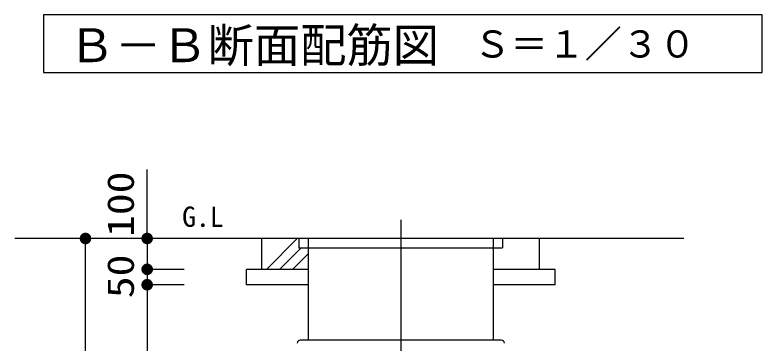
# Model space of a CAD drawing. Units: millimetres, scale not verified. Extents: x -8093 to 8093, y -5792 to 5792.
# Drawn here: x -1152 to 1269, y -1354 to -289 of the extents above; entities that cross this region are included whole.
import ezdxf
from ezdxf.enums import TextEntityAlignment as Align

# ---------------------------------------------------------------- set-up
doc = ezdxf.new("R2010")
doc.units = ezdxf.units.MM
doc.header["$LTSCALE"] = 30
doc.linetypes.add('LONG_CHAIN', pattern=[21, 18, -1, 1, -1])
for name, color, linetype, lineweight in [('0-1_00クル-フ-0躯体', 3, 'Continuous', 25), ('0-2_00クル-フ-1機器', 2, 'Continuous', 25), ('0-4_00クル-フ-6寸法', 132, 'Continuous', 25)]:
    doc.layers.add(name, color=color, linetype=linetype, lineweight=lineweight)
doc.styles.add('ＭＳ ゴシック', font='')
doc.styles.get('ＭＳ ゴシック').set_extended_font_data('MS Gothic')

msp = doc.modelspace()

# ---------------------------------------------------------------- linework, layer by layer
at = {"layer": '0-1_00クル-フ-0躯体', "linetype": 'LONG_CHAIN'}
msp.add_line((98.11, -953.52), (98.11, -2931.59), dxfattribs=at)
at = {"layer": '0-1_00クル-フ-0躯体'}
msp.add_line((423.95, -1344.54), (-227.72, -1344.54), dxfattribs=at)
msp.add_lwpolyline([(1268.9, -475.8), (1268.9, -289.49), (-1059.26, -289.49), (-1059.26, -475.8)], close=True, dxfattribs=at)
for centre, start, end in [((-227.72, -1354.54), 90, 175), ((423.95, -1354.54), 5, 90)]:
    msp.add_arc(centre, 10, start, end, dxfattribs=at)
at = {"layer": '0-2_00クル-フ-1機器'}
for p, q in [((1015.26, -1014.54), (-1151.89, -1014.54)), ((-351.89, -1114.54), (-351.89, -1014.54)), ((-336.91, -1114.54), (-236.91, -1014.54)), ((-231.89, -1014.54), (-231.89, -1044.54)), ((-201.89, -1014.54), (-201.89, -1344.54)), ((398.11, -1014.54), (398.11, -1344.54)), ((428.11, -1014.54), (428.11, -1044.54)), ((548.11, -1114.54), (548.11, -1014.54)), ((-294.49, -1114.54), (-224.49, -1044.54)), ((-252.06, -1114.54), (-201.89, -1064.36)), ((-231.89, -1044.54), (428.11, -1044.54)), ((-401.89, -1164.54), (-401.89, -1114.54)), ((-201.89, -1114.54), (-401.89, -1114.54)), ((-201.89, -1164.54), (-401.89, -1164.54)), ((598.11, -1164.54), (398.11, -1164.54))]:
    msp.add_line(p, q, dxfattribs=at)
msp.add_lwpolyline([(598.11, -1164.54), (598.11, -1114.54), (398.11, -1114.54)], dxfattribs=at)
at = {"layer": '0-4_00クル-フ-6寸法', "color": 4}
for p, q in [((-723.41, -1005.16), (-723.41, -790.88)), ((-803.41, -1014.54), (-923.41, -1014.54)), ((-923.41, -3114.54), (-923.41, -1014.54)), ((-603.41, -1014.54), (-723.41, -1014.54)), ((-723.41, -1014.54), (-723.41, -1114.54)), ((-603.41, -1114.54), (-723.41, -1114.54)), ((-603.41, -1114.54), (-723.41, -1114.54)), ((-723.41, -1114.54), (-723.41, -1164.54)), ((-603.41, -1164.54), (-723.41, -1164.54)), ((-603.41, -1164.54), (-723.41, -1164.54)), ((-723.41, -1164.54), (-723.41, -2864.54))]:
    msp.add_line(p, q, dxfattribs=at)
at = {"layer": '0-4_00クル-フ-6寸法'}
for points in [[(-923.41, -1014.54), (-942.13, -1013.36), (-941.83, -1011.02)], [(-923.41, -1014.54), (-942.13, -1015.71), (-942.13, -1013.36)], [(-923.41, -1014.54), (-941.83, -1018.05), (-942.13, -1015.71)], [(-923.41, -1014.54), (-941.83, -1011.02), (-941.24, -1008.74)], [(-923.41, -1014.54), (-941.24, -1020.33), (-941.83, -1018.05)], [(-923.41, -1014.54), (-941.24, -1008.74), (-940.38, -1006.55)], [(-923.41, -1014.54), (-940.38, -1022.52), (-941.24, -1020.33)], [(-923.41, -1014.54), (-940.38, -1006.55), (-939.24, -1004.49)], [(-923.41, -1014.54), (-939.24, -1024.58), (-940.38, -1022.52)], [(-923.41, -1014.54), (-939.24, -1004.49), (-937.86, -1002.59)], [(-923.41, -1014.54), (-937.86, -1026.49), (-939.24, -1024.58)], [(-923.41, -1014.54), (-937.86, -1002.59), (-936.25, -1000.87)], [(-923.41, -1014.54), (-936.25, -1028.21), (-937.86, -1026.49)], [(-923.41, -1014.54), (-936.25, -1000.87), (-934.43, -999.37)], [(-923.41, -1014.54), (-934.43, -1029.71), (-936.25, -1028.21)], [(-923.41, -1014.54), (-934.43, -999.37), (-932.45, -998.11)], [(-923.41, -1014.54), (-932.45, -1030.97), (-934.43, -1029.71)], [(-923.41, -1014.54), (-932.45, -998.11), (-930.31, -997.1)], [(-923.41, -1014.54), (-930.31, -1031.97), (-932.45, -1030.97)], [(-923.41, -1014.54), (-930.31, -997.1), (-928.08, -996.38)], [(-923.41, -1014.54), (-928.08, -1032.7), (-930.31, -1031.97)], [(-923.41, -1014.54), (-928.08, -996.38), (-925.76, -995.93)], [(-923.41, -1014.54), (-925.76, -1033.14), (-928.08, -1032.7)], [(-923.41, -1014.54), (-925.76, -995.93), (-923.41, -995.79)], [(-923.41, -1014.54), (-923.41, -1033.29), (-925.76, -1033.14)], [(-923.41, -1014.54), (-923.41, -995.79), (-921.06, -995.93)], [(-923.41, -1014.54), (-921.06, -995.93), (-918.75, -996.38)], [(-923.41, -1014.54), (-918.75, -996.38), (-916.51, -997.1)], [(-923.41, -1014.54), (-916.51, -997.1), (-914.38, -998.11)], [(-923.41, -1014.54), (-914.38, -998.11), (-912.39, -999.37)], [(-923.41, -1014.54), (-912.39, -999.37), (-910.58, -1000.87)], [(-923.41, -1014.54), (-910.58, -1000.87), (-908.97, -1002.59)], [(-923.41, -1014.54), (-908.97, -1002.59), (-907.58, -1004.49)], [(-923.41, -1014.54), (-907.58, -1004.49), (-906.45, -1006.55)], [(-923.41, -1014.54), (-906.45, -1006.55), (-905.58, -1008.74)], [(-923.41, -1014.54), (-905.58, -1008.74), (-904.99, -1011.02)], [(-923.41, -1014.54), (-904.99, -1011.02), (-904.7, -1013.36)], [(-923.41, -1014.54), (-904.7, -1013.36), (-904.7, -1015.71)], [(-923.41, -1014.54), (-921.06, -1033.14), (-923.41, -1033.29)], [(-923.41, -1014.54), (-918.75, -1032.7), (-921.06, -1033.14)], [(-923.41, -1014.54), (-916.51, -1031.97), (-918.75, -1032.7)], [(-923.41, -1014.54), (-914.38, -1030.97), (-916.51, -1031.97)], [(-923.41, -1014.54), (-912.39, -1029.71), (-914.38, -1030.97)], [(-923.41, -1014.54), (-910.58, -1028.21), (-912.39, -1029.71)], [(-923.41, -1014.54), (-908.97, -1026.49), (-910.58, -1028.21)], [(-923.41, -1014.54), (-907.58, -1024.58), (-908.97, -1026.49)], [(-923.41, -1014.54), (-906.45, -1022.52), (-907.58, -1024.58)], [(-923.41, -1014.54), (-905.58, -1020.33), (-906.45, -1022.52)], [(-923.41, -1014.54), (-904.99, -1018.05), (-905.58, -1020.33)], [(-923.41, -1014.54), (-904.7, -1015.71), (-904.99, -1018.05)], [(-723.41, -1014.54), (-742.13, -1013.36), (-741.83, -1011.02)], [(-723.41, -1014.54), (-742.13, -1015.71), (-742.13, -1013.36)], [(-723.41, -1014.54), (-741.83, -1018.05), (-742.13, -1015.71)], [(-723.41, -1014.54), (-741.83, -1011.02), (-741.24, -1008.74)], [(-723.41, -1014.54), (-741.24, -1020.33), (-741.83, -1018.05)], [(-723.41, -1014.54), (-741.24, -1008.74), (-740.38, -1006.55)], [(-723.41, -1014.54), (-740.38, -1022.52), (-741.24, -1020.33)], [(-723.41, -1014.54), (-740.38, -1006.55), (-739.24, -1004.49)], [(-723.41, -1014.54), (-739.24, -1024.58), (-740.38, -1022.52)], [(-723.41, -1014.54), (-739.24, -1004.49), (-737.86, -1002.59)], [(-723.41, -1014.54), (-737.86, -1026.49), (-739.24, -1024.58)], [(-723.41, -1014.54), (-737.86, -1002.59), (-736.25, -1000.87)], [(-723.41, -1014.54), (-736.25, -1028.21), (-737.86, -1026.49)], [(-723.41, -1014.54), (-736.25, -1000.87), (-734.43, -999.37)], [(-723.41, -1014.54), (-734.43, -1029.71), (-736.25, -1028.21)], [(-723.41, -1014.54), (-734.43, -999.37), (-732.45, -998.11)], [(-723.41, -1014.54), (-732.45, -1030.97), (-734.43, -1029.71)], [(-723.41, -1014.54), (-732.45, -998.11), (-730.31, -997.1)], [(-723.41, -1014.54), (-730.31, -1031.97), (-732.45, -1030.97)], [(-723.41, -1014.54), (-730.31, -997.1), (-728.08, -996.38)], [(-723.41, -1014.54), (-728.08, -1032.7), (-730.31, -1031.97)], [(-723.41, -1014.54), (-728.08, -996.38), (-725.76, -995.93)], [(-723.41, -1014.54), (-725.76, -1033.14), (-728.08, -1032.7)], [(-723.41, -1014.54), (-725.76, -995.93), (-723.41, -995.79)], [(-723.41, -1014.54), (-723.41, -1033.29), (-725.76, -1033.14)], [(-723.41, -1014.54), (-723.41, -995.79), (-721.06, -995.93)], [(-723.41, -1014.54), (-721.06, -995.93), (-718.75, -996.38)], [(-723.41, -1014.54), (-718.75, -996.38), (-716.51, -997.1)], [(-723.41, -1014.54), (-716.51, -997.1), (-714.38, -998.11)], [(-723.41, -1014.54), (-714.38, -998.11), (-712.39, -999.37)], [(-723.41, -1014.54), (-712.39, -999.37), (-710.58, -1000.87)], [(-723.41, -1014.54), (-710.58, -1000.87), (-708.97, -1002.59)], [(-723.41, -1014.54), (-708.97, -1002.59), (-707.58, -1004.49)], [(-723.41, -1014.54), (-707.58, -1004.49), (-706.45, -1006.55)], [(-723.41, -1014.54), (-706.45, -1006.55), (-705.58, -1008.74)], [(-723.41, -1014.54), (-705.58, -1008.74), (-704.99, -1011.02)], [(-723.41, -1014.54), (-704.99, -1011.02), (-704.7, -1013.36)], [(-723.41, -1014.54), (-704.7, -1013.36), (-704.7, -1015.71)], [(-723.41, -1014.54), (-721.06, -1033.14), (-723.41, -1033.29)], [(-723.41, -1014.54), (-718.75, -1032.7), (-721.06, -1033.14)], [(-723.41, -1014.54), (-716.51, -1031.97), (-718.75, -1032.7)], [(-723.41, -1014.54), (-714.38, -1030.97), (-716.51, -1031.97)], [(-723.41, -1014.54), (-712.39, -1029.71), (-714.38, -1030.97)], [(-723.41, -1014.54), (-710.58, -1028.21), (-712.39, -1029.71)], [(-723.41, -1014.54), (-708.97, -1026.49), (-710.58, -1028.21)], [(-723.41, -1014.54), (-707.58, -1024.58), (-708.97, -1026.49)], [(-723.41, -1014.54), (-706.45, -1022.52), (-707.58, -1024.58)], [(-723.41, -1014.54), (-705.58, -1020.33), (-706.45, -1022.52)], [(-723.41, -1014.54), (-704.99, -1018.05), (-705.58, -1020.33)], [(-723.41, -1014.54), (-704.7, -1015.71), (-704.99, -1018.05)], [(-723.41, -1114.54), (-742.13, -1113.36), (-741.83, -1111.02)], [(-723.41, -1114.54), (-742.13, -1113.36), (-741.83, -1111.02)], [(-723.41, -1114.54), (-742.13, -1115.71), (-742.13, -1113.36)], [(-723.41, -1114.54), (-742.13, -1115.71), (-742.13, -1113.36)], [(-723.41, -1114.54), (-741.83, -1111.02), (-741.24, -1108.74)], [(-723.41, -1114.54), (-741.83, -1111.02), (-741.24, -1108.74)], [(-723.41, -1114.54), (-741.24, -1108.74), (-740.38, -1106.55)], [(-723.41, -1114.54), (-741.24, -1108.74), (-740.38, -1106.55)], [(-723.41, -1114.54), (-740.38, -1106.55), (-739.24, -1104.49)], [(-723.41, -1114.54), (-740.38, -1106.55), (-739.24, -1104.49)], [(-723.41, -1114.54), (-739.24, -1104.49), (-737.86, -1102.59)], [(-723.41, -1114.54), (-739.24, -1104.49), (-737.86, -1102.59)], [(-723.41, -1114.54), (-737.86, -1102.59), (-736.25, -1100.87)], [(-723.41, -1114.54), (-737.86, -1102.59), (-736.25, -1100.87)], [(-723.41, -1114.54), (-736.25, -1100.87), (-734.43, -1099.37)], [(-723.41, -1114.54), (-736.25, -1100.87), (-734.43, -1099.37)], [(-723.41, -1114.54), (-734.43, -1099.37), (-732.45, -1098.11)], [(-723.41, -1114.54), (-734.43, -1099.37), (-732.45, -1098.11)], [(-723.41, -1114.54), (-732.45, -1098.11), (-730.31, -1097.1)], [(-723.41, -1114.54), (-732.45, -1098.11), (-730.31, -1097.1)], [(-723.41, -1114.54), (-730.31, -1097.1), (-728.08, -1096.38)], [(-723.41, -1114.54), (-730.31, -1097.1), (-728.08, -1096.38)], [(-723.41, -1114.54), (-728.08, -1096.38), (-725.76, -1095.93)], [(-723.41, -1114.54), (-728.08, -1096.38), (-725.76, -1095.93)], [(-723.41, -1114.54), (-725.76, -1095.93), (-723.41, -1095.79)], [(-723.41, -1114.54), (-725.76, -1095.93), (-723.41, -1095.79)], [(-723.41, -1114.54), (-723.41, -1095.79), (-721.06, -1095.93)], [(-723.41, -1114.54), (-723.41, -1095.79), (-721.06, -1095.93)], [(-723.41, -1114.54), (-721.06, -1095.93), (-718.75, -1096.38)], [(-723.41, -1114.54), (-721.06, -1095.93), (-718.75, -1096.38)], [(-723.41, -1114.54), (-718.75, -1096.38), (-716.51, -1097.1)], [(-723.41, -1114.54), (-718.75, -1096.38), (-716.51, -1097.1)], [(-723.41, -1114.54), (-716.51, -1097.1), (-714.38, -1098.11)], [(-723.41, -1114.54), (-716.51, -1097.1), (-714.38, -1098.11)], [(-723.41, -1114.54), (-714.38, -1098.11), (-712.39, -1099.37)], [(-723.41, -1114.54), (-714.38, -1098.11), (-712.39, -1099.37)], [(-723.41, -1114.54), (-712.39, -1099.37), (-710.58, -1100.87)], [(-723.41, -1114.54), (-712.39, -1099.37), (-710.58, -1100.87)], [(-723.41, -1114.54), (-710.58, -1100.87), (-708.97, -1102.59)], [(-723.41, -1114.54), (-710.58, -1100.87), (-708.97, -1102.59)], [(-723.41, -1114.54), (-708.97, -1102.59), (-707.58, -1104.49)], [(-723.41, -1114.54), (-708.97, -1102.59), (-707.58, -1104.49)], [(-723.41, -1114.54), (-707.58, -1104.49), (-706.45, -1106.55)], [(-723.41, -1114.54), (-707.58, -1104.49), (-706.45, -1106.55)], [(-723.41, -1114.54), (-706.45, -1106.55), (-705.58, -1108.74)], [(-723.41, -1114.54), (-706.45, -1106.55), (-705.58, -1108.74)], [(-723.41, -1114.54), (-705.58, -1108.74), (-704.99, -1111.02)], [(-723.41, -1114.54), (-705.58, -1108.74), (-704.99, -1111.02)], [(-723.41, -1114.54), (-704.99, -1111.02), (-704.7, -1113.36)], [(-723.41, -1114.54), (-704.99, -1111.02), (-704.7, -1113.36)], [(-723.41, -1114.54), (-704.7, -1113.36), (-704.7, -1115.71)], [(-723.41, -1114.54), (-704.7, -1113.36), (-704.7, -1115.71)], [(-723.41, -1114.54), (-741.83, -1118.05), (-742.13, -1115.71)], [(-723.41, -1114.54), (-741.83, -1118.05), (-742.13, -1115.71)], [(-723.41, -1114.54), (-741.24, -1120.33), (-741.83, -1118.05)], [(-723.41, -1114.54), (-741.24, -1120.33), (-741.83, -1118.05)], [(-723.41, -1114.54), (-740.38, -1122.52), (-741.24, -1120.33)], [(-723.41, -1114.54), (-740.38, -1122.52), (-741.24, -1120.33)], [(-723.41, -1114.54), (-739.24, -1124.58), (-740.38, -1122.52)], [(-723.41, -1114.54), (-739.24, -1124.58), (-740.38, -1122.52)], [(-723.41, -1114.54), (-737.86, -1126.49), (-739.24, -1124.58)], [(-723.41, -1114.54), (-737.86, -1126.49), (-739.24, -1124.58)], [(-723.41, -1114.54), (-736.25, -1128.21), (-737.86, -1126.49)], [(-723.41, -1114.54), (-736.25, -1128.21), (-737.86, -1126.49)], [(-723.41, -1114.54), (-734.43, -1129.71), (-736.25, -1128.21)], [(-723.41, -1114.54), (-734.43, -1129.71), (-736.25, -1128.21)], [(-723.41, -1114.54), (-732.45, -1130.97), (-734.43, -1129.71)], [(-723.41, -1114.54), (-732.45, -1130.97), (-734.43, -1129.71)], [(-723.41, -1114.54), (-730.31, -1131.97), (-732.45, -1130.97)], [(-723.41, -1114.54), (-730.31, -1131.97), (-732.45, -1130.97)], [(-723.41, -1114.54), (-728.08, -1132.7), (-730.31, -1131.97)], [(-723.41, -1114.54), (-728.08, -1132.7), (-730.31, -1131.97)], [(-723.41, -1114.54), (-725.76, -1133.14), (-728.08, -1132.7)], [(-723.41, -1114.54), (-725.76, -1133.14), (-728.08, -1132.7)], [(-723.41, -1114.54), (-723.41, -1133.29), (-725.76, -1133.14)], [(-723.41, -1114.54), (-723.41, -1133.29), (-725.76, -1133.14)], [(-723.41, -1114.54), (-721.06, -1133.14), (-723.41, -1133.29)], [(-723.41, -1114.54), (-718.75, -1132.7), (-721.06, -1133.14)], [(-723.41, -1114.54), (-716.51, -1131.97), (-718.75, -1132.7)], [(-723.41, -1114.54), (-714.38, -1130.97), (-716.51, -1131.97)], [(-723.41, -1114.54), (-712.39, -1129.71), (-714.38, -1130.97)], [(-723.41, -1114.54), (-710.58, -1128.21), (-712.39, -1129.71)], [(-723.41, -1114.54), (-708.97, -1126.49), (-710.58, -1128.21)], [(-723.41, -1114.54), (-707.58, -1124.58), (-708.97, -1126.49)], [(-723.41, -1114.54), (-706.45, -1122.52), (-707.58, -1124.58)], [(-723.41, -1114.54), (-705.58, -1120.33), (-706.45, -1122.52)], [(-723.41, -1114.54), (-704.99, -1118.05), (-705.58, -1120.33)], [(-723.41, -1114.54), (-704.7, -1115.71), (-704.99, -1118.05)], [(-723.41, -1114.54), (-721.06, -1133.14), (-723.41, -1133.29)], [(-723.41, -1114.54), (-718.75, -1132.7), (-721.06, -1133.14)], [(-723.41, -1114.54), (-716.51, -1131.97), (-718.75, -1132.7)], [(-723.41, -1114.54), (-714.38, -1130.97), (-716.51, -1131.97)], [(-723.41, -1114.54), (-712.39, -1129.71), (-714.38, -1130.97)], [(-723.41, -1114.54), (-710.58, -1128.21), (-712.39, -1129.71)], [(-723.41, -1114.54), (-708.97, -1126.49), (-710.58, -1128.21)], [(-723.41, -1114.54), (-707.58, -1124.58), (-708.97, -1126.49)], [(-723.41, -1114.54), (-706.45, -1122.52), (-707.58, -1124.58)], [(-723.41, -1114.54), (-705.58, -1120.33), (-706.45, -1122.52)], [(-723.41, -1114.54), (-704.99, -1118.05), (-705.58, -1120.33)], [(-723.41, -1114.54), (-704.7, -1115.71), (-704.99, -1118.05)], [(-723.41, -1164.54), (-742.13, -1163.36), (-741.83, -1161.02)], [(-723.41, -1164.54), (-742.13, -1163.36), (-741.83, -1161.02)], [(-723.41, -1164.54), (-741.83, -1161.02), (-741.24, -1158.74)], [(-723.41, -1164.54), (-741.83, -1161.02), (-741.24, -1158.74)], [(-723.41, -1164.54), (-741.24, -1158.74), (-740.38, -1156.55)], [(-723.41, -1164.54), (-741.24, -1158.74), (-740.38, -1156.55)], [(-723.41, -1164.54), (-740.38, -1156.55), (-739.24, -1154.49)], [(-723.41, -1164.54), (-740.38, -1156.55), (-739.24, -1154.49)], [(-723.41, -1164.54), (-739.24, -1154.49), (-737.86, -1152.59)], [(-723.41, -1164.54), (-739.24, -1154.49), (-737.86, -1152.59)], [(-723.41, -1164.54), (-737.86, -1152.59), (-736.25, -1150.87)], [(-723.41, -1164.54), (-737.86, -1152.59), (-736.25, -1150.87)], [(-723.41, -1164.54), (-736.25, -1150.87), (-734.43, -1149.37)], [(-723.41, -1164.54), (-736.25, -1150.87), (-734.43, -1149.37)], [(-723.41, -1164.54), (-734.43, -1149.37), (-732.45, -1148.11)], [(-723.41, -1164.54), (-734.43, -1149.37), (-732.45, -1148.11)], [(-723.41, -1164.54), (-732.45, -1148.11), (-730.31, -1147.1)], [(-723.41, -1164.54), (-732.45, -1148.11), (-730.31, -1147.1)], [(-723.41, -1164.54), (-730.31, -1147.1), (-728.08, -1146.38)], [(-723.41, -1164.54), (-730.31, -1147.1), (-728.08, -1146.38)], [(-723.41, -1164.54), (-728.08, -1146.38), (-725.76, -1145.93)], [(-723.41, -1164.54), (-728.08, -1146.38), (-725.76, -1145.93)], [(-723.41, -1164.54), (-725.76, -1145.93), (-723.41, -1145.79)], [(-723.41, -1164.54), (-725.76, -1145.93), (-723.41, -1145.79)], [(-723.41, -1164.54), (-723.41, -1145.79), (-721.06, -1145.93)], [(-723.41, -1164.54), (-723.41, -1145.79), (-721.06, -1145.93)], [(-723.41, -1164.54), (-721.06, -1145.93), (-718.75, -1146.38)], [(-723.41, -1164.54), (-721.06, -1145.93), (-718.75, -1146.38)], [(-723.41, -1164.54), (-718.75, -1146.38), (-716.51, -1147.1)], [(-723.41, -1164.54), (-718.75, -1146.38), (-716.51, -1147.1)], [(-723.41, -1164.54), (-716.51, -1147.1), (-714.38, -1148.11)], [(-723.41, -1164.54), (-716.51, -1147.1), (-714.38, -1148.11)], [(-723.41, -1164.54), (-714.38, -1148.11), (-712.39, -1149.37)], [(-723.41, -1164.54), (-714.38, -1148.11), (-712.39, -1149.37)], [(-723.41, -1164.54), (-712.39, -1149.37), (-710.58, -1150.87)], [(-723.41, -1164.54), (-712.39, -1149.37), (-710.58, -1150.87)], [(-723.41, -1164.54), (-710.58, -1150.87), (-708.97, -1152.59)], [(-723.41, -1164.54), (-710.58, -1150.87), (-708.97, -1152.59)], [(-723.41, -1164.54), (-708.97, -1152.59), (-707.58, -1154.49)], [(-723.41, -1164.54), (-708.97, -1152.59), (-707.58, -1154.49)], [(-723.41, -1164.54), (-707.58, -1154.49), (-706.45, -1156.55)], [(-723.41, -1164.54), (-707.58, -1154.49), (-706.45, -1156.55)], [(-723.41, -1164.54), (-706.45, -1156.55), (-705.58, -1158.74)], [(-723.41, -1164.54), (-706.45, -1156.55), (-705.58, -1158.74)], [(-723.41, -1164.54), (-705.58, -1158.74), (-704.99, -1161.02)], [(-723.41, -1164.54), (-705.58, -1158.74), (-704.99, -1161.02)], [(-723.41, -1164.54), (-704.99, -1161.02), (-704.7, -1163.36)], [(-723.41, -1164.54), (-704.99, -1161.02), (-704.7, -1163.36)], [(-723.41, -1164.54), (-742.13, -1165.71), (-742.13, -1163.36)], [(-723.41, -1164.54), (-742.13, -1165.71), (-742.13, -1163.36)], [(-723.41, -1164.54), (-741.83, -1168.05), (-742.13, -1165.71)], [(-723.41, -1164.54), (-741.83, -1168.05), (-742.13, -1165.71)], [(-723.41, -1164.54), (-741.24, -1170.33), (-741.83, -1168.05)], [(-723.41, -1164.54), (-741.24, -1170.33), (-741.83, -1168.05)], [(-723.41, -1164.54), (-740.38, -1172.52), (-741.24, -1170.33)], [(-723.41, -1164.54), (-740.38, -1172.52), (-741.24, -1170.33)], [(-723.41, -1164.54), (-739.24, -1174.58), (-740.38, -1172.52)], [(-723.41, -1164.54), (-739.24, -1174.58), (-740.38, -1172.52)], [(-723.41, -1164.54), (-737.86, -1176.49), (-739.24, -1174.58)], [(-723.41, -1164.54), (-737.86, -1176.49), (-739.24, -1174.58)], [(-723.41, -1164.54), (-736.25, -1178.21), (-737.86, -1176.49)], [(-723.41, -1164.54), (-736.25, -1178.21), (-737.86, -1176.49)], [(-723.41, -1164.54), (-734.43, -1179.71), (-736.25, -1178.21)], [(-723.41, -1164.54), (-734.43, -1179.71), (-736.25, -1178.21)], [(-723.41, -1164.54), (-732.45, -1180.97), (-734.43, -1179.71)], [(-723.41, -1164.54), (-732.45, -1180.97), (-734.43, -1179.71)], [(-723.41, -1164.54), (-730.31, -1181.97), (-732.45, -1180.97)], [(-723.41, -1164.54), (-730.31, -1181.97), (-732.45, -1180.97)], [(-723.41, -1164.54), (-728.08, -1182.7), (-730.31, -1181.97)], [(-723.41, -1164.54), (-728.08, -1182.7), (-730.31, -1181.97)], [(-723.41, -1164.54), (-725.76, -1183.14), (-728.08, -1182.7)], [(-723.41, -1164.54), (-725.76, -1183.14), (-728.08, -1182.7)], [(-723.41, -1164.54), (-723.41, -1183.29), (-725.76, -1183.14)], [(-723.41, -1164.54), (-723.41, -1183.29), (-725.76, -1183.14)], [(-723.41, -1164.54), (-704.7, -1163.36), (-704.7, -1165.71)], [(-723.41, -1164.54), (-704.7, -1163.36), (-704.7, -1165.71)], [(-723.41, -1164.54), (-721.06, -1183.14), (-723.41, -1183.29)], [(-723.41, -1164.54), (-718.75, -1182.7), (-721.06, -1183.14)], [(-723.41, -1164.54), (-716.51, -1181.97), (-718.75, -1182.7)], [(-723.41, -1164.54), (-714.38, -1180.97), (-716.51, -1181.97)], [(-723.41, -1164.54), (-712.39, -1179.71), (-714.38, -1180.97)], [(-723.41, -1164.54), (-710.58, -1178.21), (-712.39, -1179.71)], [(-723.41, -1164.54), (-708.97, -1176.49), (-710.58, -1178.21)], [(-723.41, -1164.54), (-707.58, -1174.58), (-708.97, -1176.49)], [(-723.41, -1164.54), (-706.45, -1172.52), (-707.58, -1174.58)], [(-723.41, -1164.54), (-705.58, -1170.33), (-706.45, -1172.52)], [(-723.41, -1164.54), (-704.99, -1168.05), (-705.58, -1170.33)], [(-723.41, -1164.54), (-704.7, -1165.71), (-704.99, -1168.05)], [(-723.41, -1164.54), (-721.06, -1183.14), (-723.41, -1183.29)], [(-723.41, -1164.54), (-718.75, -1182.7), (-721.06, -1183.14)], [(-723.41, -1164.54), (-716.51, -1181.97), (-718.75, -1182.7)], [(-723.41, -1164.54), (-714.38, -1180.97), (-716.51, -1181.97)], [(-723.41, -1164.54), (-712.39, -1179.71), (-714.38, -1180.97)], [(-723.41, -1164.54), (-710.58, -1178.21), (-712.39, -1179.71)], [(-723.41, -1164.54), (-708.97, -1176.49), (-710.58, -1178.21)], [(-723.41, -1164.54), (-707.58, -1174.58), (-708.97, -1176.49)], [(-723.41, -1164.54), (-706.45, -1172.52), (-707.58, -1174.58)], [(-723.41, -1164.54), (-705.58, -1170.33), (-706.45, -1172.52)], [(-723.41, -1164.54), (-704.99, -1168.05), (-705.58, -1170.33)], [(-723.41, -1164.54), (-704.7, -1165.71), (-704.99, -1168.05)]]:
    msp.add_solid(points, dxfattribs=at)

# ---------------------------------------------------------------- texts
at = {"layer": '0-1_00クル-フ-0躯体', "color": 4, "style": 'ＭＳ ゴシック'}
for s, height, p in [('Ｂ－Ｂ断面配筋図', 110, (-978.02, -475.77)), ('Ｓ＝１／３０', 87.98, (334.37, -454.09))]:
    msp.add_text(s, height=height, dxfattribs=at).set_placement(p, align=Align.BOTTOM_LEFT)
at = {"layer": '0-2_00クル-フ-1機器', "color": 4, "style": 'ＭＳ ゴシック'}
msp.add_text('G.L', height=65.98, dxfattribs=at).set_placement((-610.33, -996.54), align=Align.BOTTOM_LEFT)
at = {"layer": '0-4_00クル-フ-6寸法', "color": 3, "style": 'ＭＳ ゴシック', "width": 1.2}
for s, p in [('100', (-740.51, -1009.58)), ('50', (-740.51, -1208.11))]:
    msp.add_text(s, height=86.66, rotation=90, dxfattribs=at).set_placement(p, align=Align.BOTTOM_LEFT)

doc.saveas('drawing.dxf')
